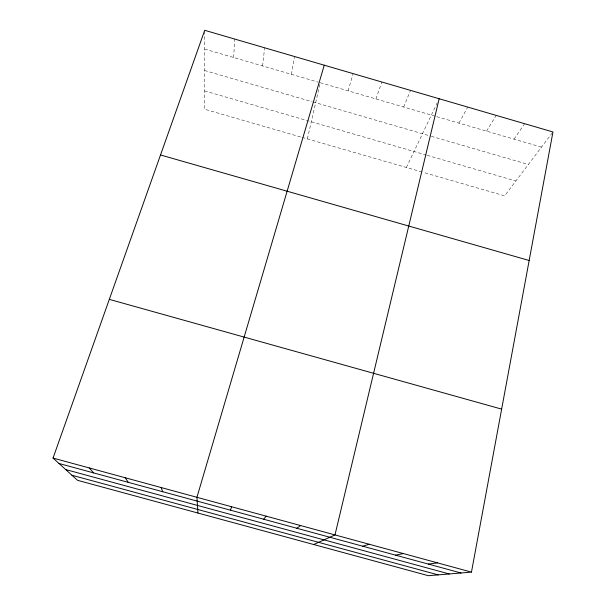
<?xml version="1.0" encoding="UTF-8"?>
<svg xmlns="http://www.w3.org/2000/svg" width="606" height="606" viewBox="0 0 606 606"><rect width="100%" height="100%" fill="white"/><g stroke="black" fill="none" stroke-linecap="round" stroke-linejoin="round"><path stroke-width="0.45" stroke-dasharray="3.03 2.27" d="M204.714 31.239L204.495 109.201L301.19 137.115M233.666 57.517L234.711 39.057M262.595 65.94L264.633 47.791M291.448 74.341L294.478 56.502M307.378 138.903L319.854 84.423M348.117 90.839L353.078 73.614M375.932 98.937L381.841 82.007M403.687 107.02L410.527 90.385M406.406 167.491L437.206 102.823M458.992 123.124L467.703 107.073M486.55 131.146L496.185 115.39M514.047 139.153L524.607 123.685M552.407 132.684L504.631 195.844L423.124 172.316M204.548 90.877L426.351 155.075M427.23 155.333L515.865 180.989M302.076 137.373L422.246 172.059M204.669 49.071L318.445 82.204M320.241 82.727L435.82 116.375M436.714 116.64L541.476 147.137M204.601 70.501L312.09 101.702M312.984 101.959L430.449 136.055M431.336 136.312L528.356 164.476"/><path stroke-width="0.91" d="M471.468 572.117L552.96 131.964L204.722 30.3L53.04 458.075L77.5 480.293L428.359 575.7L471.468 572.117L53.04 458.075M439.153 98.74L334.989 534.916L313.696 544.521M324.255 65.198L196.942 497.291L197.935 513.04M230.477 510.184L231.598 506.737M263.686 519.228L266.163 516.16M296.796 528.25L300.621 525.553M362.759 546.218L369.251 544.256M395.597 555.164L403.422 553.573M428.351 564.088L437.494 562.86M58.987 463.469L461.022 572.988M65.668 469.544L449.243 573.965M71.94 475.24L438.183 574.882M109.315 299.372L501.647 409.118M160.514 154.969L529.159 260.504M89.18 467.923L93.68 472.922M125.207 477.74L128.283 482.346M161.128 487.527L162.779 491.746"/></g></svg>
